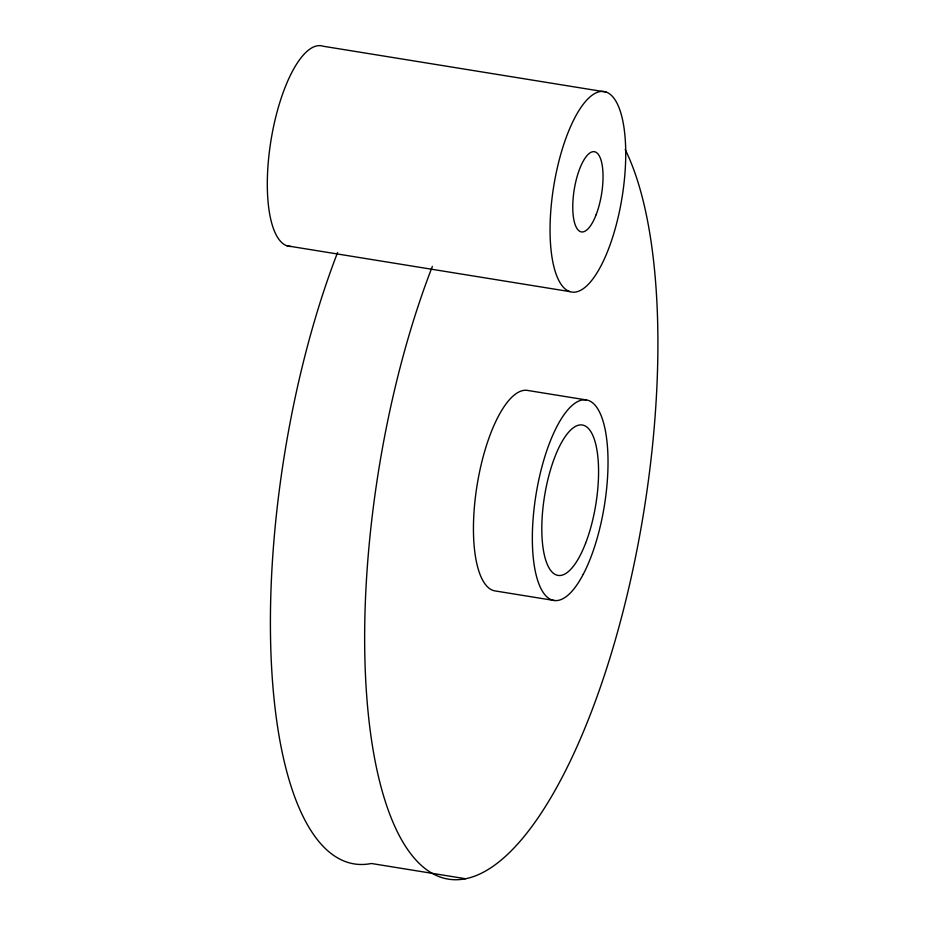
<?xml version="1.0" encoding="UTF-8"?>
<svg xmlns="http://www.w3.org/2000/svg" width="925" height="925" viewBox="0 0 925 925"><rect width="100%" height="100%" fill="white"/><g stroke="black" fill="none" stroke-linecap="round" stroke-linejoin="round"><path stroke-width="1.39" d="M606.014 92.026A101.565 34.63 -80.8 0 0 550.063 232.048A101.565 34.63 -80.8 0 0 607.598 251.357A101.565 34.63 -80.8 0 0 606.014 92.026L323.276 46.25A101.565 34.63 -80.8 0 0 270.967 140.496A101.565 34.63 -80.8 0 0 290.855 246.443M287.028 245.819L569.765 291.595M586.057 399.901L527.146 390.362A101.565 34.63 -80.8 0 0 476.93 486.192A101.565 34.63 -80.8 0 0 495.407 590.971L554.318 600.51M465.622 878.75L371.376 863.487A393.541 134.171 -80.8 0 1 271.603 667.411A393.541 134.171 -80.8 0 1 337.602 252.479M625.196 149.526A393.541 134.171 -80.8 0 1 599.238 690.443A393.541 134.171 -80.8 0 1 390.755 816.81A393.541 134.171 -80.8 0 1 432.368 266.4M583.247 574.298A101.565 34.63 -80.8 0 0 594.405 404.468A101.565 34.63 -80.8 0 0 532.893 521.839A101.565 34.63 -80.8 0 0 583.247 574.298M585.56 543.357A76.174 25.969 -80.8 0 0 583.155 425.176A76.174 25.969 -80.8 0 0 541.842 532.072A76.174 25.969 -80.8 0 0 585.56 543.357M596.151 214.681A40.619 13.852 -80.8 0 0 594.752 151.781A40.619 13.852 -80.8 0 0 572.783 208.958A40.619 13.852 -80.8 0 0 596.151 214.681"/></g></svg>
